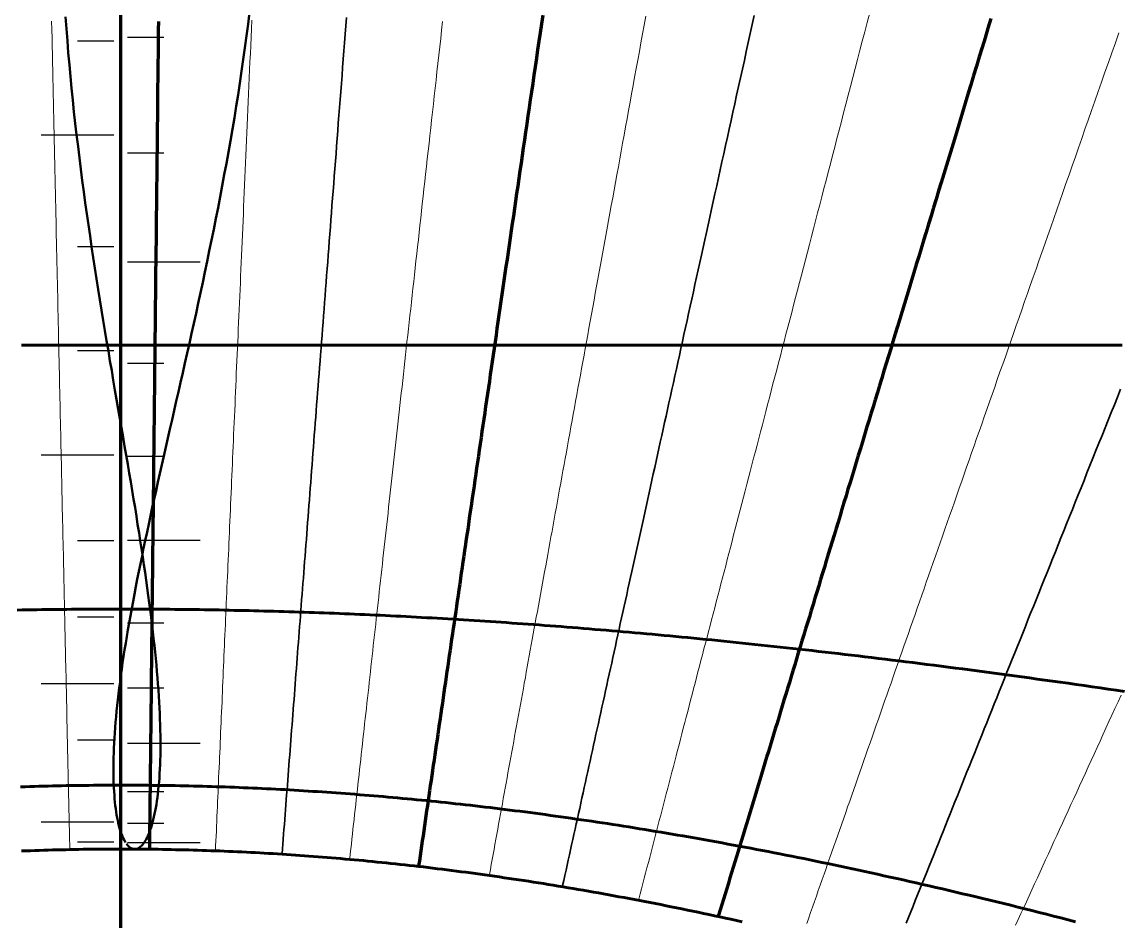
# Model space of a CAD drawing. Header units: millimetres. Extents: x 3 to 1047, y 3 to 1047.
# Drawn here: x 510.5 to 671.3, y 569.5 to 701.5 of the extents above; entities that cross this region are included whole.
import ezdxf

# ---------------------------------------------------------------- set-up
doc = ezdxf.new("R2010")
doc.units = ezdxf.units.MM
for name, color, linetype, true_color in [('C1d1b19', 7, 'Continuous', 0x1d1b19), ('C6b4c8a', 7, 'Continuous', 0x6b4c8a), ('C8a847c', 7, 'Continuous', 0x8a847c), ('Cb4532a', 7, 'Continuous', 0xb4532a), ('Cb8862b', 7, 'Continuous', 0xb8862b)]:
    doc.layers.add(name, color=color, linetype=linetype, true_color=true_color)

msp = doc.modelspace()

# ---------------------------------------------------------------- linework, layer by layer
at = {"layer": 'C1d1b19', "lineweight": 70}
for points in [[(530.53, 701.55), (530.52, 700.32), (530.5, 699.1), (530.49, 697.89), (530.48, 696.68), (530.46, 695.49), (530.45, 694.3), (530.44, 693.13), (530.42, 691.96), (530.41, 690.8), (530.4, 689.64), (530.39, 688.5), (530.38, 687.36), (530.36, 686.24), (530.35, 685.12), (530.34, 684), (530.33, 682.9), (530.31, 681.8), (530.3, 680.71), (530.29, 679.62), (530.28, 678.55), (530.27, 677.48), (530.26, 676.41), (530.24, 675.35), (530.23, 674.3), (530.22, 673.26), (530.21, 672.22), (530.2, 671.19), (530.19, 670.17), (530.18, 669.15), (530.17, 668.13), (530.16, 667.13), (530.14, 666.13), (530.13, 665.13), (530.12, 664.14), (530.11, 663.16), (530.1, 662.18), (530.09, 661.2), (530.08, 660.23), (530.07, 659.27), (530.06, 658.31), (530.05, 657.36), (530.04, 656.41), (530.03, 655.47), (530.02, 654.53), (530.01, 653.6), (530, 652.67), (529.99, 651.74), (529.98, 650.82), (529.97, 649.91), (529.96, 649), (529.95, 648.09), (529.94, 647.19), (529.93, 646.29), (529.92, 645.4), (529.91, 644.51), (529.9, 643.62), (529.89, 642.74), (529.88, 641.86), (529.87, 640.99), (529.86, 640.12), (529.85, 639.25), (529.84, 638.39), (529.83, 637.53), (529.82, 636.67), (529.82, 635.82), (529.81, 634.97), (529.8, 634.13), (529.79, 633.28), (529.78, 632.45), (529.77, 631.61), (529.76, 630.78), (529.75, 629.95), (529.74, 629.12), (529.73, 628.3), (529.72, 627.48), (529.72, 626.66), (529.71, 625.85), (529.7, 625.04), (529.69, 624.23), (529.68, 623.42), (529.67, 622.62), (529.66, 621.82), (529.65, 621.02), (529.65, 620.23), (529.64, 619.43), (529.63, 618.64), (529.62, 617.85), (529.61, 617.07), (529.6, 616.29), (529.59, 615.51), (529.59, 614.73), (529.58, 613.95), (529.57, 613.18), (529.56, 612.41), (529.55, 611.64), (529.54, 610.87), (529.54, 610.1), (529.53, 609.34), (529.52, 608.58), (529.51, 607.82), (529.5, 607.06), (529.49, 606.31), (529.49, 605.55), (529.48, 604.8), (529.47, 604.05), (529.46, 603.3), (529.45, 602.56), (529.45, 601.81), (529.44, 601.07), (529.43, 600.33), (529.42, 599.59), (529.41, 598.85), (529.41, 598.11), (529.4, 597.38), (529.39, 596.64), (529.38, 595.91), (529.37, 595.18), (529.37, 594.45), (529.36, 593.72), (529.35, 592.99), (529.34, 592.26), (529.33, 591.54), (529.33, 590.81), (529.32, 590.09), (529.31, 589.37), (529.3, 588.65), (529.29, 587.93), (529.29, 587.21), (529.28, 586.49), (529.27, 585.78), (529.26, 585.06), (529.26, 584.35), (529.25, 583.63), (529.24, 582.92), (529.23, 582.21), (529.23, 581.5), (529.22, 580.79), (529.21, 580.08)], [(586.89, 702.48), (586.7, 701.2), (586.52, 699.92), (586.33, 698.66), (586.15, 697.4), (585.97, 696.16), (585.79, 694.92), (585.61, 693.69), (585.43, 692.47), (585.25, 691.26), (585.08, 690.06), (584.91, 688.87), (584.73, 687.69), (584.56, 686.51), (584.39, 685.34), (584.22, 684.19), (584.05, 683.03), (583.89, 681.89), (583.72, 680.76), (583.56, 679.63), (583.4, 678.51), (583.23, 677.39), (583.07, 676.29), (582.91, 675.19), (582.75, 674.1), (582.59, 673.01), (582.44, 671.93), (582.28, 670.86), (582.13, 669.8), (581.97, 668.74), (581.82, 667.69), (581.67, 666.64), (581.51, 665.6), (581.36, 664.57), (581.21, 663.54), (581.07, 662.52), (580.92, 661.5), (580.77, 660.49), (580.62, 659.49), (580.48, 658.49), (580.33, 657.5), (580.19, 656.51), (580.05, 655.53), (579.9, 654.55), (579.76, 653.58), (579.62, 652.61), (579.48, 651.65), (579.34, 650.69), (579.2, 649.74), (579.07, 648.79), (578.93, 647.85), (578.79, 646.91), (578.66, 645.98), (578.52, 645.05), (578.39, 644.12), (578.25, 643.2), (578.12, 642.29), (577.98, 641.37), (577.85, 640.47), (577.72, 639.56), (577.59, 638.66), (577.46, 637.77), (577.33, 636.88), (577.2, 635.99), (577.07, 635.1), (576.94, 634.22), (576.82, 633.35), (576.69, 632.48), (576.56, 631.61), (576.44, 630.74), (576.31, 629.88), (576.18, 629.02), (576.06, 628.16), (575.94, 627.31), (575.81, 626.46), (575.69, 625.62), (575.57, 624.77), (575.44, 623.93), (575.32, 623.1), (575.2, 622.26), (575.08, 621.43), (574.96, 620.61), (574.84, 619.78), (574.72, 618.96), (574.6, 618.14), (574.48, 617.32), (574.36, 616.51), (574.24, 615.7), (574.13, 614.89), (574.01, 614.08), (573.89, 613.28), (573.77, 612.48), (573.66, 611.68), (573.54, 610.89), (573.43, 610.09), (573.31, 609.3), (573.2, 608.51), (573.08, 607.72), (572.97, 606.94), (572.85, 606.16), (572.74, 605.38), (572.63, 604.6), (572.51, 603.82), (572.4, 603.05), (572.29, 602.27), (572.18, 601.5), (572.06, 600.74), (571.95, 599.97), (571.84, 599.2), (571.73, 598.44), (571.62, 597.68), (571.51, 596.92), (571.4, 596.16), (571.29, 595.4), (571.18, 594.65), (571.07, 593.9), (570.96, 593.14), (570.85, 592.39), (570.74, 591.64), (570.63, 590.9), (570.52, 590.15), (570.41, 589.41), (570.3, 588.66), (570.2, 587.92), (570.09, 587.18), (569.98, 586.44), (569.87, 585.7), (569.77, 584.97), (569.66, 584.23), (569.55, 583.49), (569.44, 582.76), (569.34, 582.03), (569.23, 581.3), (569.12, 580.57), (569.02, 579.84), (568.91, 579.11), (568.81, 578.38), (568.7, 577.65)], [(652.64, 702), (652.2, 700.57), (651.77, 699.16), (651.35, 697.75), (650.92, 696.36), (650.5, 694.98), (650.09, 693.61), (649.68, 692.25), (649.27, 690.9), (648.86, 689.56), (648.46, 688.23), (648.06, 686.91), (647.66, 685.6), (647.27, 684.31), (646.88, 683.02), (646.49, 681.74), (646.1, 680.47), (645.72, 679.21), (645.34, 677.95), (644.96, 676.71), (644.59, 675.48), (644.22, 674.25), (643.85, 673.03), (643.48, 671.83), (643.12, 670.62), (642.75, 669.43), (642.39, 668.25), (642.04, 667.07), (641.68, 665.9), (641.33, 664.74), (640.98, 663.59), (640.63, 662.44), (640.29, 661.3), (639.94, 660.17), (639.6, 659.04), (639.26, 657.92), (638.93, 656.81), (638.59, 655.71), (638.26, 654.61), (637.93, 653.52), (637.6, 652.43), (637.27, 651.35), (636.94, 650.28), (636.62, 649.21), (636.3, 648.15), (635.98, 647.1), (635.66, 646.05), (635.34, 645.01), (635.03, 643.97), (634.72, 642.94), (634.4, 641.91), (634.09, 640.89), (633.79, 639.87), (633.48, 638.86), (633.18, 637.86), (632.87, 636.86), (632.57, 635.86), (632.27, 634.87), (631.97, 633.89), (631.67, 632.91), (631.38, 631.93), (631.08, 630.96), (630.79, 629.99), (630.5, 629.03), (630.21, 628.07), (629.92, 627.12), (629.63, 626.17), (629.34, 625.23), (629.06, 624.29), (628.77, 623.35), (628.49, 622.42), (628.21, 621.49), (627.93, 620.57), (627.65, 619.65), (627.37, 618.73), (627.09, 617.82), (626.82, 616.91), (626.54, 616), (626.27, 615.1), (626, 614.2), (625.73, 613.31), (625.46, 612.41), (625.19, 611.53), (624.92, 610.64), (624.65, 609.76), (624.38, 608.88), (624.12, 608.01), (623.85, 607.13), (623.59, 606.26), (623.33, 605.4), (623.07, 604.54), (622.8, 603.67), (622.54, 602.82), (622.28, 601.96), (622.03, 601.11), (621.77, 600.26), (621.51, 599.42), (621.26, 598.57), (621, 597.73), (620.75, 596.89), (620.49, 596.06), (620.24, 595.22), (619.99, 594.39), (619.74, 593.56), (619.49, 592.74), (619.24, 591.91), (618.99, 591.09), (618.74, 590.27), (618.49, 589.45), (618.24, 588.64), (618, 587.82), (617.75, 587.01), (617.5, 586.2), (617.26, 585.4), (617.01, 584.59), (616.77, 583.79), (616.53, 582.99), (616.29, 582.19), (616.04, 581.39), (615.8, 580.59), (615.56, 579.8), (615.32, 579.01), (615.08, 578.21), (614.84, 577.42), (614.6, 576.64), (614.36, 575.85), (614.12, 575.07), (613.89, 574.28), (613.65, 573.5), (613.41, 572.72), (613.18, 571.94), (612.94, 571.16), (612.7, 570.39)]]:
    msp.add_lwpolyline(points, dxfattribs=at)
at = {"layer": 'C1d1b19', "lineweight": 35}
for points in [[(558.12, 702.17), (558.02, 700.92), (557.93, 699.68), (557.83, 698.45), (557.74, 697.23), (557.65, 696.02), (557.55, 694.82), (557.46, 693.62), (557.37, 692.44), (557.28, 691.26), (557.19, 690.09), (557.1, 688.93), (557.01, 687.78), (556.92, 686.64), (556.84, 685.5), (556.75, 684.38), (556.66, 683.25), (556.58, 682.14), (556.49, 681.04), (556.41, 679.94), (556.33, 678.85), (556.24, 677.76), (556.16, 676.68), (556.08, 675.61), (555.99, 674.55), (555.91, 673.49), (555.83, 672.44), (555.75, 671.4), (555.67, 670.36), (555.59, 669.33), (555.51, 668.3), (555.44, 667.28), (555.36, 666.27), (555.28, 665.26), (555.2, 664.26), (555.13, 663.26), (555.05, 662.27), (554.97, 661.29), (554.9, 660.31), (554.82, 659.33), (554.75, 658.36), (554.68, 657.4), (554.6, 656.44), (554.53, 655.48), (554.46, 654.54), (554.38, 653.59), (554.31, 652.65), (554.24, 651.72), (554.17, 650.79), (554.1, 649.86), (554.02, 648.94), (553.95, 648.02), (553.88, 647.11), (553.81, 646.2), (553.74, 645.3), (553.68, 644.4), (553.61, 643.5), (553.54, 642.61), (553.47, 641.73), (553.4, 640.84), (553.33, 639.96), (553.27, 639.09), (553.2, 638.21), (553.13, 637.35), (553.07, 636.48), (553, 635.62), (552.93, 634.76), (552.87, 633.91), (552.8, 633.06), (552.74, 632.21), (552.67, 631.37), (552.61, 630.53), (552.54, 629.69), (552.48, 628.85), (552.42, 628.02), (552.35, 627.19), (552.29, 626.37), (552.23, 625.55), (552.16, 624.73), (552.1, 623.91), (552.04, 623.1), (551.97, 622.29), (551.91, 621.48), (551.85, 620.67), (551.79, 619.87), (551.73, 619.07), (551.67, 618.27), (551.6, 617.48), (551.54, 616.69), (551.48, 615.9), (551.42, 615.11), (551.36, 614.32), (551.3, 613.54), (551.24, 612.76), (551.18, 611.98), (551.12, 611.21), (551.06, 610.43), (551, 609.66), (550.94, 608.89), (550.89, 608.12), (550.83, 607.36), (550.77, 606.59), (550.71, 605.83), (550.65, 605.07), (550.59, 604.31), (550.53, 603.55), (550.48, 602.8), (550.42, 602.05), (550.36, 601.3), (550.3, 600.55), (550.24, 599.8), (550.19, 599.05), (550.13, 598.31), (550.07, 597.56), (550.02, 596.82), (549.96, 596.08), (549.9, 595.34), (549.85, 594.61), (549.79, 593.87), (549.73, 593.14), (549.68, 592.4), (549.62, 591.67), (549.56, 590.94), (549.51, 590.21), (549.45, 589.48), (549.4, 588.76), (549.34, 588.03), (549.28, 587.31), (549.23, 586.58), (549.17, 585.86), (549.12, 585.14), (549.06, 584.42), (549.01, 583.7), (548.95, 582.98), (548.9, 582.26), (548.84, 581.54), (548.79, 580.83), (548.73, 580.11), (548.68, 579.4)], [(617.92, 702.46), (617.63, 701.11), (617.33, 699.78), (617.04, 698.46), (616.75, 697.15), (616.47, 695.85), (616.18, 694.56), (615.9, 693.27), (615.62, 692), (615.34, 690.74), (615.07, 689.49), (614.79, 688.24), (614.52, 687.01), (614.25, 685.78), (613.99, 684.57), (613.72, 683.36), (613.46, 682.16), (613.19, 680.97), (612.93, 679.78), (612.68, 678.61), (612.42, 677.44), (612.16, 676.28), (611.91, 675.13), (611.66, 673.99), (611.41, 672.85), (611.16, 671.72), (610.91, 670.6), (610.67, 669.49), (610.42, 668.38), (610.18, 667.28), (609.94, 666.18), (609.7, 665.1), (609.47, 664.02), (609.23, 662.94), (608.99, 661.87), (608.76, 660.81), (608.53, 659.76), (608.3, 658.71), (608.07, 657.67), (607.84, 656.63), (607.61, 655.6), (607.39, 654.57), (607.16, 653.55), (606.94, 652.54), (606.72, 651.53), (606.5, 650.53), (606.28, 649.53), (606.06, 648.54), (605.84, 647.55), (605.63, 646.57), (605.41, 645.59), (605.2, 644.62), (604.98, 643.65), (604.77, 642.69), (604.56, 641.73), (604.35, 640.78), (604.14, 639.83), (603.94, 638.88), (603.73, 637.94), (603.52, 637.01), (603.32, 636.08), (603.12, 635.15), (602.91, 634.23), (602.71, 633.31), (602.51, 632.4), (602.31, 631.48), (602.11, 630.58), (601.91, 629.68), (601.71, 628.78), (601.52, 627.88), (601.32, 626.99), (601.12, 626.1), (600.93, 625.22), (600.74, 624.34), (600.54, 623.46), (600.35, 622.59), (600.16, 621.72), (599.97, 620.85), (599.78, 619.99), (599.59, 619.13), (599.4, 618.27), (599.21, 617.41), (599.03, 616.56), (598.84, 615.72), (598.65, 614.87), (598.47, 614.03), (598.28, 613.19), (598.1, 612.35), (597.92, 611.52), (597.73, 610.69), (597.55, 609.86), (597.37, 609.03), (597.19, 608.21), (597.01, 607.39), (596.83, 606.57), (596.65, 605.76), (596.47, 604.94), (596.29, 604.13), (596.11, 603.32), (595.94, 602.52), (595.76, 601.71), (595.58, 600.91), (595.41, 600.11), (595.23, 599.32), (595.06, 598.52), (594.88, 597.73), (594.71, 596.94), (594.54, 596.15), (594.36, 595.36), (594.19, 594.58), (594.02, 593.79), (593.85, 593.01), (593.67, 592.23), (593.5, 591.45), (593.33, 590.68), (593.16, 589.9), (592.99, 589.13), (592.82, 588.36), (592.65, 587.59), (592.48, 586.82), (592.32, 586.06), (592.15, 585.29), (591.98, 584.53), (591.81, 583.77), (591.64, 583), (591.48, 582.25), (591.31, 581.49), (591.14, 580.73), (590.98, 579.98), (590.81, 579.22), (590.65, 578.47), (590.48, 577.72), (590.32, 576.97), (590.15, 576.22), (589.99, 575.47), (589.82, 574.72)], [(671.66, 647.59), (671.2, 646.44), (670.74, 645.3), (670.28, 644.16), (669.83, 643.03), (669.38, 641.9), (668.93, 640.78), (668.48, 639.67), (668.04, 638.57), (667.6, 637.47), (667.16, 636.37), (666.72, 635.29), (666.29, 634.21), (665.86, 633.13), (665.43, 632.06), (665, 631), (664.58, 629.94), (664.16, 628.89), (663.74, 627.84), (663.32, 626.8), (662.9, 625.77), (662.49, 624.74), (662.08, 623.71), (661.67, 622.69), (661.26, 621.67), (660.86, 620.66), (660.45, 619.66), (660.05, 618.66), (659.65, 617.66), (659.25, 616.67), (658.86, 615.68), (658.46, 614.7), (658.07, 613.72), (657.68, 612.75), (657.29, 611.78), (656.9, 610.82), (656.52, 609.85), (656.13, 608.9), (655.75, 607.95), (655.37, 607), (654.99, 606.05), (654.61, 605.11), (654.24, 604.17), (653.86, 603.24), (653.49, 602.31), (653.12, 601.39), (652.75, 600.46), (652.38, 599.54), (652.01, 598.63), (651.65, 597.72), (651.28, 596.81), (650.92, 595.9), (650.56, 595), (650.2, 594.1), (649.84, 593.21), (649.48, 592.31), (649.12, 591.42), (648.77, 590.54), (648.41, 589.65), (648.06, 588.77), (647.71, 587.89), (647.35, 587.02), (647, 586.15), (646.66, 585.28), (646.31, 584.41), (645.96, 583.55), (645.61, 582.68), (645.27, 581.83), (644.93, 580.97), (644.58, 580.11), (644.24, 579.26), (643.9, 578.41), (643.56, 577.57), (643.22, 576.72), (642.88, 575.88), (642.55, 575.04), (642.21, 574.2), (641.87, 573.36), (641.54, 572.53), (641.21, 571.7), (640.87, 570.87), (640.54, 570.04), (640.21, 569.21)]]:
    msp.add_lwpolyline(points, dxfattribs=at)
at = {"layer": 'C1d1b19', "lineweight": 30}
for points in [[(524, 698.68), (518.67, 698.68)], [(526, 699.24), (531.33, 699.24)], [(524, 684.89), (513.33, 684.89)], [(526, 682.3), (531.33, 682.3)], [(524, 668.49), (518.67, 668.49)], [(526, 666.3), (536.67, 666.3)], [(524, 653.23), (518.67, 653.23)], [(526, 651.43), (531.33, 651.43)], [(524, 637.9), (513.33, 637.9)], [(526, 637.78), (531.33, 637.78)], [(526, 625.41), (536.67, 625.41)], [(524, 625.33), (518.67, 625.33)], [(524, 614.13), (518.67, 614.13)], [(526, 613.31), (531.33, 613.31)], [(524, 604.34), (513.33, 604.34)], [(526, 603.75), (531.33, 603.75)], [(524, 596.06), (518.67, 596.06)], [(526, 595.64), (536.67, 595.64)], [(524, 589.37), (518.67, 589.37)], [(526, 588.54), (531.33, 588.54)], [(524, 584.02), (513.33, 584.02)], [(526, 583.87), (531.33, 583.87)], [(524, 581.1), (518.67, 581.1)], [(526, 581.03), (536.67, 581.03)], [(524, 580.09), (518.67, 580.09)]]:
    msp.add_lwpolyline(points, dxfattribs=at)
at = {"layer": 'C1d1b19', "lineweight": 50}
for radius in [483.33, 423.33]:
    msp.add_circle((525, 525), radius, dxfattribs=at)
at = {"layer": 'C6b4c8a', "lineweight": 50}
for points in [[(525.73, 581.03), (525.61, 581.23), (525.49, 581.45), (525.37, 581.68), (525.26, 581.94), (525.15, 582.22), (525.04, 582.51), (524.94, 582.82), (524.84, 583.16), (524.74, 583.51), (524.65, 583.87), (524.57, 584.26), (524.49, 584.66), (524.41, 585.09), (524.34, 585.53), (524.27, 585.99), (524.21, 586.46), (524.16, 586.96), (524.11, 587.47), (524.07, 588), (524.03, 588.54), (524, 589.1), (523.97, 589.68), (523.95, 590.28), (523.94, 590.89), (523.94, 591.52), (523.94, 592.17), (523.95, 592.83), (523.96, 593.51), (523.98, 594.21), (524.01, 594.92), (524.05, 595.64), (524.09, 596.39), (524.14, 597.14), (524.19, 597.92), (524.26, 598.7), (524.33, 599.51), (524.41, 600.33), (524.49, 601.16), (524.58, 602.01), (524.68, 602.87), (524.79, 603.75), (524.9, 604.64), (525.03, 605.55), (525.15, 606.47), (525.29, 607.4), (525.43, 608.35), (525.58, 609.32), (525.74, 610.29), (525.9, 611.29), (526.07, 612.29), (526.25, 613.31), (526.43, 614.34), (526.62, 615.39), (526.82, 616.45), (527.02, 617.52), (527.23, 618.61), (527.44, 619.71), (527.67, 620.82), (527.89, 621.95), (528.13, 623.09), (528.37, 624.24), (528.61, 625.4), (528.86, 626.58), (529.12, 627.77), (529.38, 628.98), (529.64, 630.2), (529.91, 631.43), (530.19, 632.67), (530.47, 633.93), (530.75, 635.2), (531.04, 636.48), (531.33, 637.77), (531.63, 639.08), (531.93, 640.4), (532.23, 641.74), (532.54, 643.08), (532.84, 644.44), (533.16, 645.81), (533.47, 647.2), (533.79, 648.59), (534.11, 650), (534.43, 651.43), (534.75, 652.86), (535.07, 654.31), (535.4, 655.77), (535.72, 657.24), (536.05, 658.72), (536.38, 660.22), (536.7, 661.73), (537.03, 663.25), (537.35, 664.78), (537.68, 666.33), (538, 667.88), (538.32, 669.45), (538.64, 671.03), (538.96, 672.62), (539.28, 674.23), (539.59, 675.84), (539.9, 677.46), (540.2, 679.1), (540.51, 680.74), (540.8, 682.4), (541.1, 684.06), (541.38, 685.74), (541.67, 687.42), (541.94, 689.12), (542.21, 690.82), (542.48, 692.53), (542.73, 694.25), (542.98, 695.97), (543.22, 697.7), (543.46, 699.44), (543.68, 701.18), (543.9, 702.93)], [(516.91, 702.23), (517.04, 700.47), (517.18, 698.71), (517.32, 696.96), (517.47, 695.22), (517.63, 693.48), (517.8, 691.75), (517.97, 690.03), (518.15, 688.31), (518.34, 686.61), (518.54, 684.91), (518.74, 683.22), (518.94, 681.55), (519.15, 679.88), (519.37, 678.22), (519.59, 676.57), (519.81, 674.93), (520.04, 673.31), (520.27, 671.69), (520.5, 670.09), (520.74, 668.5), (520.98, 666.92), (521.22, 665.35), (521.46, 663.79), (521.71, 662.24), (521.95, 660.71), (522.2, 659.19), (522.45, 657.68), (522.69, 656.19), (522.94, 654.7), (523.19, 653.23), (523.43, 651.77), (523.68, 650.33), (523.92, 648.89), (524.16, 647.47), (524.41, 646.07), (524.64, 644.67), (524.88, 643.29), (525.12, 641.92), (525.35, 640.57), (525.58, 639.22), (525.81, 637.89), (526.03, 636.58), (526.25, 635.28), (526.47, 633.99), (526.68, 632.71), (526.89, 631.45), (527.1, 630.2), (527.3, 628.96), (527.49, 627.74), (527.69, 626.53), (527.87, 625.33), (528.06, 624.15), (528.24, 622.98), (528.41, 621.82), (528.58, 620.68), (528.74, 619.55), (528.89, 618.44), (529.05, 617.33), (529.19, 616.25), (529.33, 615.18), (529.47, 614.12), (529.59, 613.07), (529.72, 612.04), (529.83, 611.02), (529.94, 610.02), (530.04, 609.04), (530.14, 608.06), (530.23, 607.1), (530.32, 606.16), (530.4, 605.23), (530.47, 604.32), (530.53, 603.42), (530.59, 602.53), (530.64, 601.67), (530.69, 600.81), (530.73, 599.97), (530.76, 599.15), (530.79, 598.35), (530.81, 597.55), (530.82, 596.78), (530.83, 596.02), (530.83, 595.28), (530.83, 594.55), (530.82, 593.84), (530.8, 593.15), (530.78, 592.47), (530.75, 591.81), (530.71, 591.17), (530.67, 590.54), (530.63, 589.93), (530.57, 589.34), (530.52, 588.76), (530.45, 588.21), (530.39, 587.67), (530.31, 587.15), (530.24, 586.64), (530.15, 586.15), (530.07, 585.69), (529.98, 585.24), (529.88, 584.8), (529.78, 584.39), (529.68, 584), (529.57, 583.62), (529.46, 583.26), (529.34, 582.92), (529.23, 582.6), (529.11, 582.3), (528.98, 582.02), (528.86, 581.76), (528.73, 581.51), (528.6, 581.29), (528.47, 581.08), (528.33, 580.89), (528.19, 580.73), (528.06, 580.58), (527.92, 580.45), (527.78, 580.34), (527.64, 580.25), (527.5, 580.18), (527.36, 580.13), (527.22, 580.1), (527.08, 580.08), (526.94, 580.09), (526.8, 580.12), (526.66, 580.16), (526.52, 580.23), (526.39, 580.31), (526.25, 580.42), (526.12, 580.54), (525.99, 580.68), (525.86, 580.84)]]:
    msp.add_lwpolyline(points, dxfattribs=at)
at = {"layer": 'C8a847c', "lineweight": 20}
for points in [[(634.85, 702.81), (634.48, 701.43), (634.13, 700.05), (633.77, 698.69), (633.42, 697.34), (633.07, 695.99), (632.72, 694.66), (632.38, 693.34), (632.04, 692.03), (631.7, 690.73), (631.36, 689.44), (631.03, 688.16), (630.7, 686.89), (630.37, 685.62), (630.05, 684.37), (629.72, 683.13), (629.4, 681.89), (629.08, 680.66), (628.76, 679.45), (628.45, 678.24), (628.14, 677.04), (627.83, 675.84), (627.52, 674.66), (627.21, 673.48), (626.91, 672.31), (626.61, 671.15), (626.31, 670), (626.01, 668.85), (625.71, 667.72), (625.42, 666.58), (625.12, 665.46), (624.83, 664.34), (624.54, 663.23), (624.26, 662.13), (623.97, 661.03), (623.69, 659.94), (623.41, 658.86), (623.13, 657.78), (622.85, 656.71), (622.57, 655.65), (622.29, 654.59), (622.02, 653.54), (621.75, 652.49), (621.48, 651.45), (621.21, 650.42), (620.94, 649.39), (620.67, 648.36), (620.41, 647.35), (620.15, 646.33), (619.88, 645.33), (619.62, 644.32), (619.36, 643.33), (619.11, 642.34), (618.85, 641.35), (618.59, 640.37), (618.34, 639.39), (618.09, 638.42), (617.83, 637.45), (617.58, 636.49), (617.34, 635.53), (617.09, 634.58), (616.84, 633.63), (616.59, 632.69), (616.35, 631.75), (616.11, 630.81), (615.86, 629.88), (615.62, 628.95), (615.38, 628.03), (615.14, 627.11), (614.9, 626.19), (614.67, 625.28), (614.43, 624.37), (614.2, 623.47), (613.96, 622.57), (613.73, 621.67), (613.5, 620.78), (613.26, 619.89), (613.03, 619), (612.8, 618.12), (612.57, 617.24), (612.35, 616.36), (612.12, 615.49), (611.89, 614.62), (611.67, 613.76), (611.44, 612.89), (611.22, 612.03), (611, 611.18), (610.77, 610.32), (610.55, 609.47), (610.33, 608.62), (610.11, 607.78), (609.89, 606.93), (609.67, 606.09), (609.46, 605.26), (609.24, 604.42), (609.02, 603.59), (608.81, 602.76), (608.59, 601.93), (608.38, 601.11), (608.16, 600.29), (607.95, 599.47), (607.74, 598.65), (607.52, 597.84), (607.31, 597.02), (607.1, 596.21), (606.89, 595.4), (606.68, 594.6), (606.47, 593.79), (606.26, 592.99), (606.06, 592.19), (605.85, 591.39), (605.64, 590.6), (605.43, 589.8), (605.23, 589.01), (605.02, 588.22), (604.82, 587.43), (604.61, 586.65), (604.41, 585.86), (604.2, 585.08), (604, 584.3), (603.8, 583.52), (603.59, 582.74), (603.39, 581.96), (603.19, 581.19), (602.99, 580.41), (602.79, 579.64), (602.59, 578.87), (602.39, 578.1), (602.19, 577.33), (601.99, 576.56), (601.79, 575.8), (601.59, 575.03), (601.39, 574.27), (601.19, 573.51), (600.99, 572.75)], [(514.87, 701.59), (514.9, 700.36), (514.93, 699.13), (514.96, 697.92), (514.98, 696.72), (515.01, 695.52), (515.03, 694.33), (515.06, 693.16), (515.08, 691.99), (515.11, 690.83), (515.14, 689.67), (515.16, 688.53), (515.19, 687.39), (515.21, 686.26), (515.23, 685.14), (515.26, 684.03), (515.28, 682.92), (515.31, 681.82), (515.33, 680.73), (515.36, 679.64), (515.38, 678.56), (515.4, 677.49), (515.43, 676.43), (515.45, 675.37), (515.47, 674.32), (515.49, 673.28), (515.52, 672.24), (515.54, 671.2), (515.56, 670.18), (515.58, 669.16), (515.61, 668.14), (515.63, 667.14), (515.65, 666.13), (515.67, 665.14), (515.69, 664.15), (515.72, 663.16), (515.74, 662.18), (515.76, 661.21), (515.78, 660.24), (515.8, 659.27), (515.82, 658.32), (515.84, 657.36), (515.86, 656.41), (515.88, 655.47), (515.9, 654.53), (515.93, 653.6), (515.95, 652.67), (515.97, 651.74), (515.99, 650.82), (516.01, 649.91), (516.03, 648.99), (516.05, 648.09), (516.07, 647.18), (516.09, 646.28), (516.1, 645.39), (516.12, 644.5), (516.14, 643.61), (516.16, 642.73), (516.18, 641.85), (516.2, 640.98), (516.22, 640.11), (516.24, 639.24), (516.26, 638.38), (516.28, 637.52), (516.3, 636.66), (516.31, 635.81), (516.33, 634.96), (516.35, 634.11), (516.37, 633.27), (516.39, 632.43), (516.41, 631.59), (516.42, 630.76), (516.44, 629.93), (516.46, 629.11), (516.48, 628.28), (516.5, 627.46), (516.51, 626.64), (516.53, 625.83), (516.55, 625.02), (516.57, 624.21), (516.59, 623.4), (516.6, 622.6), (516.62, 621.8), (516.64, 621), (516.66, 620.2), (516.67, 619.41), (516.69, 618.62), (516.71, 617.83), (516.72, 617.05), (516.74, 616.26), (516.76, 615.48), (516.78, 614.7), (516.79, 613.93), (516.81, 613.15), (516.83, 612.38), (516.84, 611.61), (516.86, 610.84), (516.88, 610.08), (516.89, 609.31), (516.91, 608.55), (516.93, 607.79), (516.94, 607.03), (516.96, 606.28), (516.98, 605.52), (516.99, 604.77), (517.01, 604.02), (517.03, 603.27), (517.04, 602.53), (517.06, 601.78), (517.08, 601.04), (517.09, 600.29), (517.11, 599.55), (517.12, 598.81), (517.14, 598.08), (517.16, 597.34), (517.17, 596.61), (517.19, 595.87), (517.2, 595.14), (517.22, 594.41), (517.24, 593.68), (517.25, 592.95), (517.27, 592.23), (517.28, 591.5), (517.3, 590.78), (517.32, 590.05), (517.33, 589.33), (517.35, 588.61), (517.36, 587.89), (517.38, 587.17), (517.39, 586.45), (517.41, 585.74), (517.43, 585.02), (517.44, 584.31), (517.46, 583.59), (517.47, 582.88), (517.49, 582.17), (517.5, 581.46), (517.52, 580.75), (517.53, 580.04)], [(544.23, 701.74), (544.18, 700.5), (544.12, 699.28), (544.07, 698.06), (544.02, 696.85), (543.96, 695.65), (543.91, 694.46), (543.86, 693.28), (543.81, 692.11), (543.76, 690.94), (543.71, 689.78), (543.66, 688.64), (543.61, 687.49), (543.56, 686.36), (543.51, 685.24), (543.46, 684.12), (543.41, 683.01), (543.36, 681.9), (543.32, 680.81), (543.27, 679.72), (543.22, 678.64), (543.17, 677.56), (543.13, 676.5), (543.08, 675.44), (543.03, 674.38), (542.99, 673.33), (542.94, 672.29), (542.9, 671.26), (542.85, 670.23), (542.81, 669.2), (542.76, 668.19), (542.72, 667.18), (542.68, 666.17), (542.63, 665.17), (542.59, 664.18), (542.55, 663.19), (542.5, 662.21), (542.46, 661.23), (542.42, 660.26), (542.37, 659.29), (542.33, 658.33), (542.29, 657.37), (542.25, 656.42), (542.21, 655.47), (542.17, 654.53), (542.13, 653.59), (542.09, 652.66), (542.04, 651.74), (542, 650.81), (541.96, 649.89), (541.92, 648.98), (541.88, 648.07), (541.84, 647.16), (541.81, 646.26), (541.77, 645.37), (541.73, 644.47), (541.69, 643.58), (541.65, 642.7), (541.61, 641.82), (541.57, 640.94), (541.53, 640.07), (541.5, 639.2), (541.46, 638.33), (541.42, 637.47), (541.38, 636.61), (541.35, 635.76), (541.31, 634.91), (541.27, 634.06), (541.24, 633.21), (541.2, 632.37), (541.16, 631.53), (541.13, 630.7), (541.09, 629.87), (541.05, 629.04), (541.02, 628.21), (540.98, 627.39), (540.94, 626.57), (540.91, 625.75), (540.87, 624.94), (540.84, 624.13), (540.8, 623.32), (540.77, 622.52), (540.73, 621.71), (540.7, 620.91), (540.66, 620.12), (540.63, 619.32), (540.59, 618.53), (540.56, 617.74), (540.52, 616.95), (540.49, 616.17), (540.46, 615.38), (540.42, 614.6), (540.39, 613.82), (540.35, 613.05), (540.32, 612.27), (540.29, 611.5), (540.25, 610.73), (540.22, 609.97), (540.19, 609.2), (540.15, 608.44), (540.12, 607.68), (540.09, 606.92), (540.05, 606.16), (540.02, 605.4), (539.99, 604.65), (539.95, 603.9), (539.92, 603.15), (539.89, 602.4), (539.86, 601.65), (539.82, 600.91), (539.79, 600.16), (539.76, 599.42), (539.73, 598.68), (539.69, 597.94), (539.66, 597.2), (539.63, 596.47), (539.6, 595.73), (539.57, 595), (539.53, 594.27), (539.5, 593.54), (539.47, 592.81), (539.44, 592.08), (539.41, 591.35), (539.37, 590.63), (539.34, 589.9), (539.31, 589.18), (539.28, 588.46), (539.25, 587.74), (539.22, 587.02), (539.18, 586.3), (539.15, 585.58), (539.12, 584.86), (539.09, 584.15), (539.06, 583.43), (539.03, 582.72), (539, 582), (538.97, 581.29), (538.93, 580.58), (538.9, 579.87)], [(572.21, 701.57), (572.07, 700.31), (571.93, 699.07), (571.79, 697.83), (571.66, 696.6), (571.52, 695.38), (571.39, 694.17), (571.25, 692.96), (571.12, 691.77), (570.99, 690.58), (570.86, 689.41), (570.73, 688.24), (570.6, 687.08), (570.47, 685.93), (570.35, 684.78), (570.22, 683.64), (570.09, 682.52), (569.97, 681.39), (569.85, 680.28), (569.72, 679.17), (569.6, 678.07), (569.48, 676.98), (569.36, 675.9), (569.24, 674.82), (569.12, 673.75), (569, 672.68), (568.89, 671.62), (568.77, 670.57), (568.66, 669.52), (568.54, 668.49), (568.43, 667.45), (568.31, 666.43), (568.2, 665.4), (568.09, 664.39), (567.97, 663.38), (567.86, 662.38), (567.75, 661.38), (567.64, 660.38), (567.53, 659.4), (567.42, 658.42), (567.32, 657.44), (567.21, 656.47), (567.1, 655.5), (566.99, 654.54), (566.89, 653.59), (566.78, 652.63), (566.68, 651.69), (566.57, 650.75), (566.47, 649.81), (566.37, 648.88), (566.26, 647.95), (566.16, 647.03), (566.06, 646.11), (565.96, 645.19), (565.86, 644.28), (565.76, 643.38), (565.66, 642.48), (565.56, 641.58), (565.46, 640.68), (565.36, 639.79), (565.26, 638.91), (565.16, 638.03), (565.07, 637.15), (564.97, 636.27), (564.87, 635.4), (564.78, 634.54), (564.68, 633.67), (564.59, 632.81), (564.49, 631.96), (564.4, 631.1), (564.3, 630.25), (564.21, 629.41), (564.12, 628.56), (564.02, 627.72), (563.93, 626.89), (563.84, 626.05), (563.75, 625.22), (563.65, 624.4), (563.56, 623.57), (563.47, 622.75), (563.38, 621.93), (563.29, 621.11), (563.2, 620.3), (563.11, 619.49), (563.02, 618.68), (562.93, 617.88), (562.84, 617.07), (562.75, 616.27), (562.67, 615.47), (562.58, 614.68), (562.49, 613.89), (562.4, 613.1), (562.31, 612.31), (562.23, 611.52), (562.14, 610.74), (562.05, 609.96), (561.97, 609.18), (561.88, 608.4), (561.8, 607.63), (561.71, 606.85), (561.62, 606.08), (561.54, 605.31), (561.45, 604.55), (561.37, 603.78), (561.29, 603.02), (561.2, 602.26), (561.12, 601.5), (561.03, 600.74), (560.95, 599.98), (560.87, 599.23), (560.78, 598.48), (560.7, 597.72), (560.62, 596.97), (560.53, 596.23), (560.45, 595.48), (560.37, 594.74), (560.29, 593.99), (560.2, 593.25), (560.12, 592.51), (560.04, 591.77), (559.96, 591.03), (559.88, 590.3), (559.79, 589.56), (559.71, 588.83), (559.63, 588.09), (559.55, 587.36), (559.47, 586.63), (559.39, 585.9), (559.31, 585.17), (559.23, 584.45), (559.15, 583.72), (559.07, 583), (558.99, 582.27), (558.91, 581.55), (558.83, 580.83), (558.75, 580.1), (558.67, 579.38), (558.59, 578.66)], [(602.01, 702.35), (601.78, 701.04), (601.54, 699.74), (601.3, 698.45), (601.07, 697.17), (600.84, 695.9), (600.61, 694.64), (600.38, 693.39), (600.16, 692.15), (599.93, 690.92), (599.71, 689.7), (599.49, 688.48), (599.27, 687.28), (599.05, 686.08), (598.84, 684.89), (598.62, 683.71), (598.41, 682.54), (598.2, 681.38), (597.99, 680.22), (597.78, 679.07), (597.57, 677.93), (597.36, 676.8), (597.16, 675.67), (596.96, 674.56), (596.75, 673.44), (596.55, 672.34), (596.35, 671.24), (596.16, 670.15), (595.96, 669.07), (595.76, 667.99), (595.57, 666.92), (595.37, 665.86), (595.18, 664.8), (594.99, 663.75), (594.8, 662.71), (594.61, 661.67), (594.42, 660.64), (594.24, 659.61), (594.05, 658.59), (593.87, 657.57), (593.68, 656.56), (593.5, 655.56), (593.32, 654.56), (593.14, 653.57), (592.96, 652.58), (592.78, 651.6), (592.6, 650.62), (592.42, 649.65), (592.25, 648.68), (592.07, 647.72), (591.9, 646.76), (591.72, 645.81), (591.55, 644.86), (591.38, 643.91), (591.21, 642.97), (591.04, 642.04), (590.87, 641.11), (590.7, 640.18), (590.53, 639.26), (590.37, 638.34), (590.2, 637.43), (590.04, 636.52), (589.87, 635.62), (589.71, 634.72), (589.54, 633.82), (589.38, 632.92), (589.22, 632.04), (589.06, 631.15), (588.9, 630.27), (588.74, 629.39), (588.58, 628.51), (588.42, 627.64), (588.26, 626.77), (588.1, 625.91), (587.95, 625.05), (587.79, 624.19), (587.64, 623.34), (587.48, 622.48), (587.33, 621.64), (587.17, 620.79), (587.02, 619.95), (586.87, 619.11), (586.71, 618.27), (586.56, 617.44), (586.41, 616.61), (586.26, 615.78), (586.11, 614.96), (585.96, 614.13), (585.81, 613.31), (585.66, 612.5), (585.52, 611.68), (585.37, 610.87), (585.22, 610.06), (585.07, 609.26), (584.93, 608.45), (584.78, 607.65), (584.64, 606.85), (584.49, 606.05), (584.35, 605.26), (584.2, 604.46), (584.06, 603.67), (583.91, 602.88), (583.77, 602.1), (583.63, 601.31), (583.49, 600.53), (583.34, 599.75), (583.2, 598.97), (583.06, 598.19), (582.92, 597.42), (582.78, 596.65), (582.64, 595.88), (582.5, 595.11), (582.36, 594.34), (582.22, 593.57), (582.08, 592.81), (581.94, 592.05), (581.8, 591.28), (581.67, 590.53), (581.53, 589.77), (581.39, 589.01), (581.25, 588.26), (581.12, 587.5), (580.98, 586.75), (580.84, 586), (580.71, 585.25), (580.57, 584.5), (580.43, 583.75), (580.3, 583.01), (580.16, 582.26), (580.03, 581.52), (579.89, 580.78), (579.76, 580.04), (579.62, 579.3), (579.49, 578.56), (579.35, 577.82), (579.22, 577.08), (579.09, 576.35)], [(671.39, 699.9), (670.88, 698.43), (670.37, 696.97), (669.86, 695.53), (669.36, 694.1), (668.86, 692.67), (668.37, 691.27), (667.88, 689.87), (667.39, 688.48), (666.91, 687.1), (666.43, 685.74), (665.96, 684.38), (665.49, 683.04), (665.02, 681.71), (664.56, 680.38), (664.1, 679.07), (663.64, 677.76), (663.19, 676.47), (662.74, 675.18), (662.29, 673.91), (661.85, 672.64), (661.41, 671.38), (660.97, 670.13), (660.54, 668.89), (660.1, 667.66), (659.68, 666.44), (659.25, 665.22), (658.83, 664.01), (658.41, 662.81), (657.99, 661.62), (657.58, 660.44), (657.17, 659.26), (656.76, 658.09), (656.35, 656.93), (655.95, 655.78), (655.54, 654.63), (655.15, 653.49), (654.75, 652.36), (654.36, 651.24), (653.96, 650.12), (653.57, 649.01), (653.19, 647.9), (652.8, 646.8), (652.42, 645.71), (652.04, 644.62), (651.66, 643.54), (651.29, 642.47), (650.91, 641.4), (650.54, 640.34), (650.17, 639.28), (649.8, 638.23), (649.44, 637.18), (649.07, 636.14), (648.71, 635.11), (648.35, 634.08), (647.99, 633.06), (647.63, 632.04), (647.28, 631.03), (646.93, 630.02), (646.58, 629.01), (646.23, 628.02), (645.88, 627.02), (645.53, 626.03), (645.19, 625.05), (644.84, 624.07), (644.5, 623.1), (644.16, 622.13), (643.83, 621.16), (643.49, 620.2), (643.15, 619.24), (642.82, 618.29), (642.49, 617.34), (642.16, 616.39), (641.83, 615.45), (641.5, 614.52), (641.17, 613.58), (640.85, 612.66), (640.52, 611.73), (640.2, 610.81), (639.88, 609.89), (639.56, 608.98), (639.24, 608.07), (638.92, 607.16), (638.61, 606.26), (638.29, 605.36), (637.98, 604.46), (637.67, 603.56), (637.35, 602.67), (637.04, 601.79), (636.73, 600.9), (636.43, 600.02), (636.12, 599.14), (635.81, 598.27), (635.51, 597.4), (635.2, 596.53), (634.9, 595.66), (634.6, 594.8), (634.3, 593.94), (633.99, 593.08), (633.7, 592.22), (633.4, 591.37), (633.1, 590.52), (632.8, 589.67), (632.51, 588.83), (632.21, 587.98), (631.92, 587.14), (631.62, 586.31), (631.33, 585.47), (631.04, 584.64), (630.75, 583.81), (630.46, 582.98), (630.17, 582.15), (629.88, 581.32), (629.59, 580.5), (629.3, 579.68), (629.02, 578.86), (628.73, 578.05), (628.45, 577.23), (628.16, 576.42), (627.88, 575.61), (627.59, 574.8), (627.31, 573.99), (627.03, 573.18), (626.75, 572.38), (626.47, 571.58), (626.19, 570.78), (625.91, 569.98), (625.63, 569.18)], [(671.73, 602.68), (671.28, 601.7), (670.83, 600.73), (670.39, 599.76), (669.95, 598.8), (669.51, 597.84), (669.07, 596.88), (668.64, 595.93), (668.2, 594.98), (667.77, 594.04), (667.34, 593.1), (666.91, 592.16), (666.48, 591.23), (666.06, 590.3), (665.63, 589.37), (665.21, 588.45), (664.79, 587.53), (664.37, 586.61), (663.95, 585.7), (663.53, 584.79), (663.12, 583.88), (662.7, 582.98), (662.29, 582.08), (661.88, 581.18), (661.47, 580.29), (661.06, 579.39), (660.65, 578.51), (660.25, 577.62), (659.84, 576.74), (659.44, 575.86), (659.04, 574.98), (658.64, 574.1), (658.24, 573.23), (657.84, 572.36), (657.44, 571.49), (657.04, 570.63), (656.65, 569.76), (656.25, 568.9)]]:
    msp.add_lwpolyline(points, dxfattribs=at)
at = {"layer": 'Cb4532a', "lineweight": 60}
for points in [[(510.47, 654.06), (511.28, 654.06), (512.09, 654.06), (512.9, 654.06), (513.7, 654.06), (514.51, 654.06), (515.32, 654.06), (516.13, 654.06), (516.94, 654.06), (517.74, 654.06), (518.55, 654.06), (519.36, 654.06), (520.16, 654.06), (520.97, 654.06), (521.78, 654.06), (522.58, 654.06), (523.39, 654.06), (524.19, 654.06), (525, 654.06), (525.81, 654.06), (526.61, 654.06), (527.42, 654.06), (528.22, 654.06), (529.03, 654.06), (529.84, 654.06), (530.64, 654.06), (531.45, 654.06), (532.26, 654.06), (533.06, 654.06), (533.87, 654.06), (534.68, 654.06), (535.49, 654.06), (536.3, 654.06), (537.1, 654.06), (537.91, 654.06), (538.72, 654.06), (539.53, 654.06), (540.35, 654.06), (541.16, 654.06), (541.97, 654.06), (542.78, 654.06), (543.6, 654.06), (544.41, 654.06), (545.23, 654.06), (546.04, 654.06), (546.86, 654.06), (547.68, 654.06), (548.49, 654.06), (549.31, 654.06), (550.13, 654.06), (550.96, 654.06), (551.78, 654.06), (552.6, 654.06), (553.43, 654.06), (554.25, 654.06), (555.08, 654.06), (555.91, 654.06), (556.73, 654.06), (557.56, 654.06), (558.4, 654.06), (559.23, 654.06), (560.06, 654.06), (560.9, 654.06), (561.74, 654.06), (562.57, 654.06), (563.41, 654.06), (564.26, 654.06), (565.1, 654.06), (565.94, 654.06), (566.79, 654.06), (567.64, 654.06), (568.49, 654.06), (569.34, 654.06), (570.19, 654.06), (571.05, 654.06), (571.9, 654.06), (572.76, 654.06), (573.62, 654.06), (574.49, 654.06), (575.35, 654.06), (576.22, 654.06), (577.09, 654.06), (577.96, 654.06), (578.83, 654.06), (579.7, 654.06), (580.58, 654.06), (581.46, 654.06), (582.34, 654.06), (583.23, 654.06), (584.12, 654.06), (585.01, 654.06), (585.9, 654.06), (586.79, 654.06), (587.69, 654.06), (588.59, 654.06), (589.49, 654.06), (590.4, 654.06), (591.31, 654.06), (592.22, 654.06), (593.13, 654.06), (594.05, 654.06), (594.97, 654.06), (595.89, 654.06), (596.82, 654.06), (597.75, 654.06), (598.68, 654.06), (599.61, 654.06), (600.55, 654.06), (601.5, 654.06), (602.44, 654.06), (603.39, 654.06), (604.34, 654.06), (605.3, 654.06), (606.26, 654.06), (607.22, 654.06), (608.19, 654.06), (609.16, 654.06), (610.14, 654.06), (611.11, 654.06), (612.1, 654.06), (613.08, 654.06), (614.08, 654.06), (615.07, 654.06), (616.07, 654.06), (617.07, 654.06), (618.08, 654.06), (619.1, 654.06), (620.11, 654.06), (621.13, 654.06), (622.16, 654.06), (623.19, 654.06), (624.23, 654.06), (625.27, 654.06), (626.31, 654.06), (627.36, 654.06), (628.42, 654.06), (629.48, 654.06), (630.55, 654.06), (631.62, 654.06), (632.7, 654.06), (633.78, 654.06), (634.87, 654.06), (635.96, 654.06), (637.06, 654.06), (638.16, 654.06), (639.28, 654.06), (640.39, 654.06), (641.52, 654.06), (642.64, 654.06), (643.78, 654.06), (644.92, 654.06), (646.07, 654.06), (647.23, 654.06), (648.39, 654.06), (649.56, 654.06), (650.73, 654.06), (651.91, 654.06), (653.1, 654.06), (654.3, 654.06), (655.51, 654.06), (656.72, 654.06), (657.94, 654.06), (659.16, 654.06), (660.4, 654.06), (661.64, 654.06), (662.89, 654.06), (664.15, 654.06), (665.42, 654.06), (666.69, 654.06), (667.98, 654.06), (669.27, 654.06), (670.57, 654.06), (671.88, 654.06)], [(509.82, 615.16), (510.54, 615.18), (511.27, 615.19), (511.99, 615.2), (512.72, 615.21), (513.44, 615.23), (514.17, 615.24), (514.89, 615.25), (515.61, 615.25), (516.34, 615.26), (517.06, 615.27), (517.78, 615.28), (518.5, 615.28), (519.23, 615.29), (519.95, 615.29), (520.67, 615.3), (521.39, 615.3), (522.11, 615.3), (522.84, 615.31), (523.56, 615.31), (524.28, 615.31), (525, 615.31), (525.72, 615.31), (526.44, 615.31), (527.16, 615.31), (527.89, 615.3), (528.61, 615.3), (529.33, 615.3), (530.05, 615.29), (530.77, 615.29), (531.5, 615.28), (532.22, 615.28), (532.94, 615.27), (533.66, 615.26), (534.39, 615.25), (535.11, 615.25), (535.83, 615.24), (536.56, 615.23), (537.28, 615.21), (538.01, 615.2), (538.73, 615.19), (539.46, 615.18), (540.18, 615.16), (540.91, 615.15), (541.64, 615.13), (542.37, 615.12), (543.1, 615.1), (543.82, 615.09), (544.55, 615.07), (545.28, 615.05), (546.01, 615.03), (546.75, 615.01), (547.48, 614.99), (548.21, 614.97), (548.95, 614.95), (549.68, 614.93), (550.42, 614.9), (551.15, 614.88), (551.89, 614.85), (552.63, 614.83), (553.37, 614.8), (554.1, 614.78), (554.85, 614.75), (555.59, 614.72), (556.33, 614.69), (557.07, 614.66), (557.82, 614.63), (558.56, 614.6), (559.31, 614.57), (560.06, 614.54), (560.81, 614.5), (561.56, 614.47), (562.31, 614.44), (563.06, 614.4), (563.82, 614.36), (564.57, 614.33), (565.33, 614.29), (566.09, 614.25), (566.85, 614.21), (567.61, 614.17), (568.37, 614.13), (569.14, 614.09), (569.9, 614.05), (570.67, 614.01), (571.44, 613.96), (572.21, 613.92), (572.98, 613.87), (573.75, 613.83), (574.53, 613.78), (575.3, 613.73), (576.08, 613.69), (576.86, 613.64), (577.65, 613.59), (578.43, 613.54), (579.22, 613.48), (580, 613.43), (580.79, 613.38), (581.58, 613.32), (582.38, 613.27), (583.17, 613.21), (583.97, 613.16), (584.77, 613.1), (585.57, 613.04), (586.38, 612.98), (587.18, 612.92), (587.99, 612.86), (588.8, 612.8), (589.62, 612.74), (590.43, 612.67), (591.25, 612.61), (592.07, 612.54), (592.89, 612.48), (593.72, 612.41), (594.55, 612.34), (595.38, 612.27), (596.21, 612.2), (597.05, 612.13), (597.88, 612.06), (598.72, 611.99), (599.57, 611.92), (600.42, 611.84), (601.26, 611.77), (602.12, 611.69), (602.97, 611.61), (603.83, 611.53), (604.69, 611.45), (605.56, 611.37), (606.42, 611.29), (607.29, 611.21), (608.17, 611.12), (609.05, 611.04), (609.93, 610.95), (610.81, 610.87), (611.7, 610.78), (612.59, 610.69), (613.48, 610.6), (614.38, 610.51), (615.28, 610.41), (616.19, 610.32), (617.1, 610.23), (618.01, 610.13), (618.92, 610.03), (619.84, 609.94), (620.77, 609.84), (621.7, 609.74), (622.63, 609.63), (623.56, 609.53), (624.5, 609.43), (625.45, 609.32), (626.4, 609.21), (627.35, 609.11), (628.31, 609), (629.27, 608.89), (630.24, 608.77), (631.21, 608.66), (632.18, 608.55), (633.16, 608.43), (634.15, 608.31), (635.14, 608.19), (636.13, 608.07), (637.13, 607.95), (638.14, 607.83), (639.15, 607.71), (640.16, 607.58), (641.18, 607.45), (642.21, 607.33), (643.24, 607.2), (644.27, 607.06), (645.32, 606.93), (646.36, 606.8), (647.42, 606.66), (648.48, 606.52), (649.54, 606.38), (650.61, 606.24), (651.69, 606.1), (652.77, 605.95), (653.86, 605.81), (654.96, 605.66), (656.06, 605.51), (657.17, 605.36), (658.29, 605.21), (659.41, 605.05), (660.54, 604.9), (661.67, 604.74), (662.81, 604.58), (663.96, 604.42), (665.12, 604.25), (666.29, 604.09), (667.46, 603.92), (668.64, 603.75), (669.83, 603.58), (671.02, 603.4), (672.22, 603.23)], [(510.33, 589.22), (511, 589.24), (511.67, 589.27), (512.34, 589.29), (513, 589.3), (513.67, 589.32), (514.34, 589.34), (515.01, 589.35), (515.68, 589.37), (516.34, 589.38), (517.01, 589.4), (517.68, 589.41), (518.34, 589.42), (519.01, 589.43), (519.67, 589.44), (520.34, 589.44), (521.01, 589.45), (521.67, 589.46), (522.34, 589.46), (523, 589.46), (523.67, 589.47), (524.33, 589.47), (525, 589.47), (525.67, 589.47), (526.33, 589.47), (527, 589.46), (527.66, 589.46), (528.33, 589.46), (528.99, 589.45), (529.66, 589.44), (530.33, 589.44), (530.99, 589.43), (531.66, 589.42), (532.32, 589.41), (532.99, 589.4), (533.66, 589.38), (534.32, 589.37), (534.99, 589.35), (535.66, 589.34), (536.33, 589.32), (537, 589.3), (537.66, 589.29), (538.33, 589.27), (539, 589.24), (539.67, 589.22), (540.34, 589.2), (541.01, 589.18), (541.68, 589.15), (542.36, 589.12), (543.03, 589.1), (543.7, 589.07), (544.37, 589.04), (545.05, 589.01), (545.72, 588.98), (546.4, 588.95), (547.07, 588.91), (547.75, 588.88), (548.43, 588.84), (549.1, 588.81), (549.78, 588.77), (550.46, 588.73), (551.14, 588.69), (551.82, 588.65), (552.5, 588.61), (553.18, 588.56), (553.86, 588.52), (554.55, 588.47), (555.23, 588.43), (555.92, 588.38), (556.6, 588.33), (557.29, 588.28), (557.98, 588.23), (558.67, 588.18), (559.36, 588.13), (560.05, 588.07), (560.74, 588.02), (561.43, 587.96), (562.13, 587.9), (562.82, 587.85), (563.52, 587.79), (564.22, 587.72), (564.91, 587.66), (565.61, 587.6), (566.32, 587.53), (567.02, 587.47), (567.72, 587.4), (568.43, 587.33), (569.13, 587.27), (569.84, 587.2), (570.55, 587.12), (571.26, 587.05), (571.97, 586.98), (572.68, 586.9), (573.4, 586.83), (574.11, 586.75), (574.83, 586.67), (575.55, 586.59), (576.27, 586.51), (576.99, 586.43), (577.71, 586.34), (578.44, 586.26), (579.17, 586.17), (579.89, 586.08), (580.62, 586), (581.36, 585.91), (582.09, 585.81), (582.82, 585.72), (583.56, 585.63), (584.3, 585.53), (585.04, 585.44), (585.78, 585.34), (586.53, 585.24), (587.28, 585.14), (588.02, 585.04), (588.77, 584.93), (589.53, 584.83), (590.28, 584.72), (591.04, 584.61), (591.8, 584.5), (592.56, 584.39), (593.32, 584.28), (594.09, 584.17), (594.86, 584.05), (595.63, 583.94), (596.4, 583.82), (597.17, 583.7), (597.95, 583.58), (598.73, 583.46), (599.51, 583.33), (600.3, 583.21), (601.08, 583.08), (601.87, 582.95), (602.66, 582.82), (603.46, 582.69), (604.26, 582.56), (605.06, 582.42), (605.86, 582.29), (606.66, 582.15), (607.47, 582.01), (608.28, 581.87), (609.1, 581.73), (609.92, 581.58), (610.74, 581.44), (611.56, 581.29), (612.39, 581.14), (613.21, 580.99), (614.05, 580.83), (614.88, 580.68), (615.72, 580.52), (616.56, 580.36), (617.41, 580.2), (618.26, 580.04), (619.11, 579.88), (619.96, 579.71), (620.82, 579.54), (621.69, 579.37), (622.55, 579.2), (623.42, 579.03), (624.29, 578.85), (625.17, 578.68), (626.05, 578.5), (626.94, 578.31), (627.83, 578.13), (628.72, 577.95), (629.61, 577.76), (630.51, 577.57), (631.42, 577.38), (632.33, 577.18), (633.24, 576.99), (634.16, 576.79), (635.08, 576.59), (636.01, 576.39), (636.94, 576.18), (637.87, 575.97), (638.81, 575.76), (639.75, 575.55), (640.7, 575.34), (641.65, 575.12), (642.61, 574.9), (643.58, 574.68), (644.54, 574.46), (645.52, 574.23), (646.49, 574), (647.48, 573.77), (648.47, 573.54), (649.46, 573.3), (650.46, 573.06), (651.46, 572.82), (652.47, 572.58), (653.49, 572.33), (654.51, 572.08), (655.53, 571.83), (656.57, 571.58), (657.6, 571.32), (658.65, 571.06), (659.7, 570.79), (660.76, 570.53), (661.82, 570.26), (662.89, 569.99), (663.96, 569.71), (665.04, 569.43)], [(510.47, 579.81), (511.11, 579.83), (511.76, 579.85), (512.41, 579.88), (513.06, 579.9), (513.71, 579.92), (514.35, 579.94), (515, 579.96), (515.65, 579.97), (516.29, 579.99), (516.94, 580), (517.58, 580.02), (518.23, 580.03), (518.87, 580.04), (519.52, 580.05), (520.16, 580.06), (520.81, 580.07), (521.45, 580.08), (522.1, 580.08), (522.74, 580.09), (523.39, 580.09), (524.03, 580.09), (524.68, 580.09), (525.32, 580.09), (525.97, 580.09), (526.61, 580.09), (527.26, 580.09), (527.9, 580.08), (528.55, 580.08), (529.19, 580.07), (529.84, 580.06), (530.48, 580.05), (531.13, 580.04), (531.77, 580.03), (532.42, 580.02), (533.06, 580), (533.71, 579.99), (534.35, 579.97), (535, 579.96), (535.65, 579.94), (536.29, 579.92), (536.94, 579.9), (537.59, 579.88), (538.24, 579.85), (538.89, 579.83), (539.53, 579.81), (540.18, 579.78), (540.83, 579.75), (541.48, 579.72), (542.13, 579.7), (542.78, 579.66), (543.44, 579.63), (544.09, 579.6), (544.74, 579.57), (545.39, 579.53), (546.05, 579.49), (546.7, 579.46), (547.35, 579.42), (548.01, 579.38), (548.66, 579.34), (549.32, 579.29), (549.98, 579.25), (550.64, 579.21), (551.29, 579.16), (551.95, 579.11), (552.61, 579.06), (553.27, 579.02), (553.94, 578.96), (554.6, 578.91), (555.26, 578.86), (555.92, 578.8), (556.59, 578.75), (557.25, 578.69), (557.92, 578.63), (558.59, 578.58), (559.26, 578.51), (559.93, 578.45), (560.6, 578.39), (561.27, 578.33), (561.94, 578.26), (562.61, 578.19), (563.29, 578.13), (563.96, 578.06), (564.64, 577.99), (565.32, 577.91), (566, 577.84), (566.68, 577.77), (567.36, 577.69), (568.04, 577.61), (568.72, 577.54), (569.41, 577.46), (570.09, 577.37), (570.78, 577.29), (571.47, 577.21), (572.16, 577.12), (572.85, 577.04), (573.54, 576.95), (574.24, 576.86), (574.93, 576.77), (575.63, 576.68), (576.33, 576.59), (577.03, 576.49), (577.73, 576.4), (578.43, 576.3), (579.14, 576.2), (579.84, 576.1), (580.55, 576), (581.26, 575.89), (581.97, 575.79), (582.68, 575.68), (583.4, 575.58), (584.11, 575.47), (584.83, 575.36), (585.55, 575.24), (586.27, 575.13), (586.99, 575.02), (587.72, 574.9), (588.45, 574.78), (589.18, 574.66), (589.91, 574.54), (590.64, 574.42), (591.37, 574.29), (592.11, 574.17), (592.85, 574.04), (593.59, 573.91), (594.33, 573.78), (595.08, 573.65), (595.83, 573.52), (596.58, 573.38), (597.33, 573.24), (598.08, 573.1), (598.84, 572.96), (599.6, 572.82), (600.36, 572.68), (601.12, 572.53), (601.89, 572.38), (602.66, 572.24), (603.43, 572.08), (604.2, 571.93), (604.98, 571.78), (605.76, 571.62), (606.54, 571.46), (607.32, 571.3), (608.11, 571.14), (608.9, 570.98), (609.69, 570.81), (610.48, 570.65), (611.28, 570.48), (612.08, 570.3), (612.89, 570.13), (613.69, 569.96), (614.5, 569.78), (615.32, 569.6), (616.13, 569.42)]]:
    msp.add_lwpolyline(points, dxfattribs=at)
at = {"layer": 'Cb8862b', "lineweight": 200}
msp.add_lwpolyline([(525, 561.67), (525, 948.33)], dxfattribs=at)

doc.saveas('drawing.dxf')
